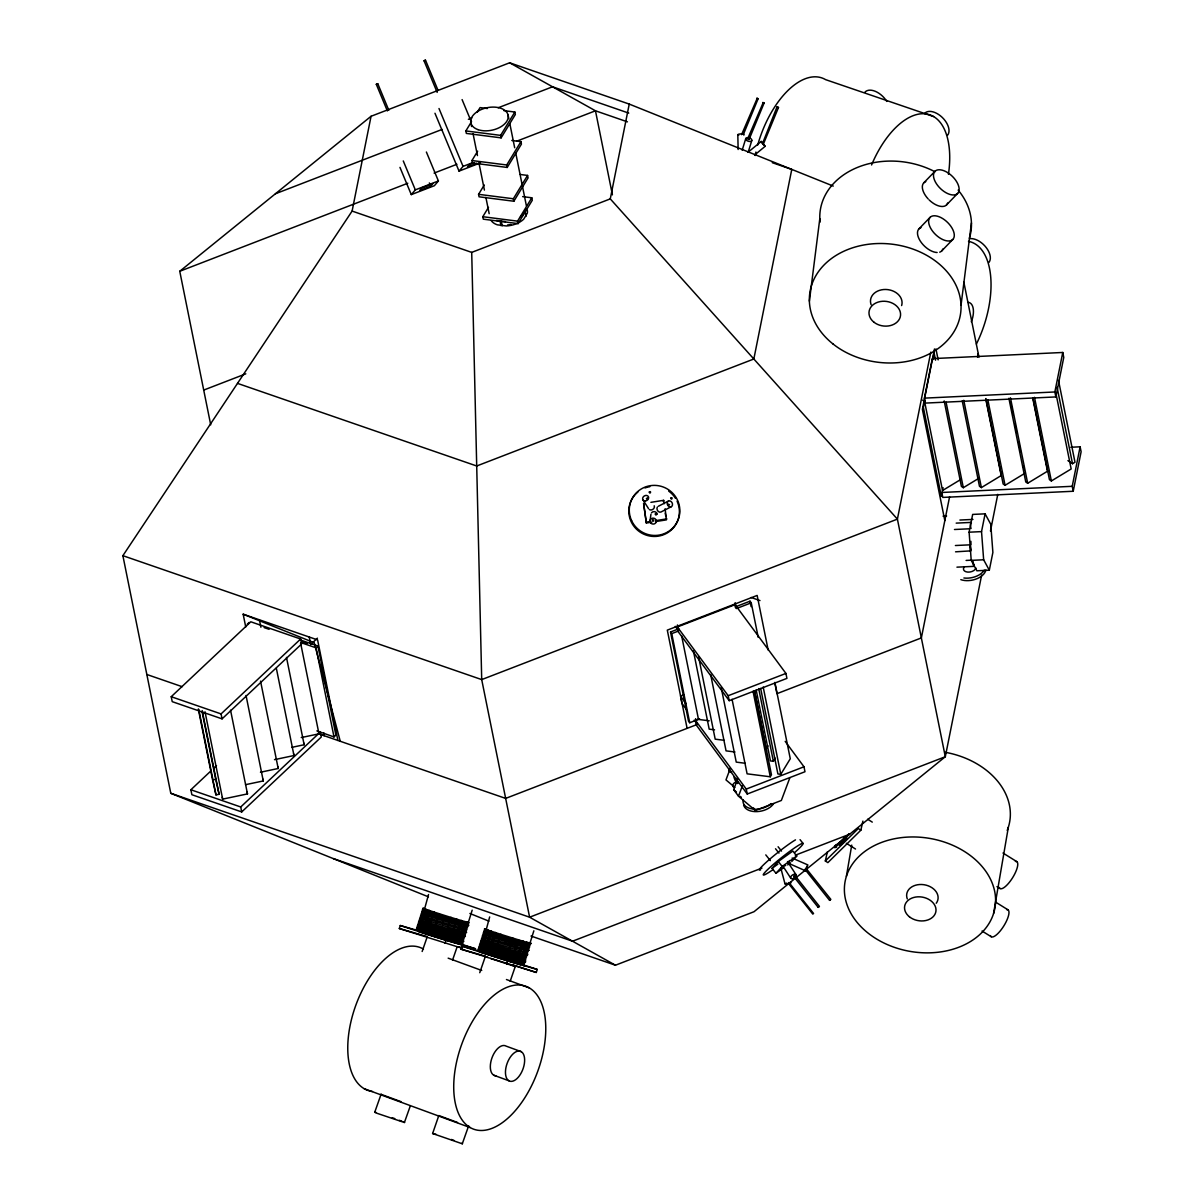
<?xml version="1.0" encoding="UTF-8"?>
<svg xmlns="http://www.w3.org/2000/svg" width="1204" height="1204" viewBox="0 0 1204 1204"><rect width="100%" height="100%" fill="white"/><g stroke="black" fill="none" stroke-linecap="round" stroke-linejoin="round"><path stroke-width="1.5" d="M970.966 549.852L970.304 544.825L955.404 545.517M973.058 561.35L973.705 566.377L974.262 564.375M809.389 301.105L819.804 218.677M961.018 305.38L971.432 222.951M650.04 520.76L650.943 514.228M846.397 876.301L851.74 845.103M993.571 913.52A76.078 57.34 9.7 0 0 898.244 838.074A76.078 57.34 9.7 0 0 868.144 933.145A76.078 57.34 9.7 0 0 993.571 913.52L1008.335 827.268M792.127 858.046L807.884 864.939L805.341 870.733L805.521 869.739M428.398 896.814L170.787 793.285L122.883 555.676L352.11 211.076L371.058 116.276L509.638 62.789L629.24 104.086L833.258 186.078M531.009 936.05L615.44 965.217L754.005 911.729L945.306 756.729L897.401 519.12L610.277 198.886L629.24 104.086M930.797 352.155L897.401 519.12L481.705 679.598L122.883 555.676M924.431 398.133L932.332 358.626L1062.756 352.471L1063.764 357.422L1055.863 396.929L925.44 403.084L924.431 398.133L1054.854 391.977L1062.756 352.471M934.47 348.964L922.384 409.39L944.824 520.61M924.762 400.315L923.363 407.328L941.332 496.439L943.078 487.665M932.679 359.921L934.093 352.907L935.553 360.177M949.58 496.816L921.361 637.924L776.956 693.67L774.759 682.758M977.497 357.197L978.235 353.524M969.115 532.198L972.666 514.424L985.098 513.837L990.757 524.237L992.879 552.425L989.312 570.199L976.895 570.786L971.222 560.372L969.115 532.198L981.531 531.611L985.098 513.837M981.636 575.076L945.306 756.729L529.609 917.207L170.787 793.285M990.456 531.039L997.785 494.347M1072.222 486.311L941.799 492.466L942.792 497.418L1073.216 491.262L1072.222 486.311L1080.123 446.804L1070.807 447.256M1073.216 491.262L1081.117 451.756L1080.123 446.804M862.892 821.113L860.86 830.188L827.87 862.621L825.327 860.965L827.359 851.89M790.682 882.231C792.563 883.992 782.058 885.467 786.423 883.074M742.176 150.229L745.773 138.52M748.166 152.276L751.778 140.567A3.176 1.776 17.1 0 0 747.88 137.602A3.176 1.776 17.1 0 0 746.676 140.447A3.176 1.776 17.1 0 0 751.778 140.567M462.441 948.346L399.322 928.54L400.27 925.515L426.336 932.995M428.534 894.527L424.606 908.854M445.074 943.364L446.007 940.339L475.565 948.797L461.478 944.237M467.287 922.249L468.326 922.475L472.179 910.164M521.407 964.299L537.24 969.431L536.292 972.456L461.012 949.173L461.96 946.148L481.073 951.627M486.281 929.473L489.667 916.936M506.749 963.983L507.697 960.958L537.24 969.431M528.962 942.867L530.001 943.093L533.854 930.797M422.152 951.491L427.224 936.787M410.233 1106.115L404.409 1122.519L377.364 1113.414L374.73 1112.255L381.111 1094.21M452.569 960.055L457.084 946.991M479.749 972.697L485.378 956.367M468.672 1125.755L462.291 1143.8L432.612 1133.521L438.813 1115.551L457.55 1122.474M510.18 981.26L515.252 966.556L512.618 965.397M729.88 769.491L725.982 779.906L734.425 787.04M789.809 777.889L781.351 800.464L755.375 810.488L738.503 796.205L733.657 789.658L737.555 779.244M738.503 796.205L742.401 785.791M526.419 208.894L522.732 214.944A19.023 11.498 -11.4 0 1 520.534 216.72M741.574 134.667L757.226 98.322L758.114 98.758L743.756 133.524M748.632 139.438L747.594 138.957L763.216 102.596L764.104 103.032L749.038 139.544M777.031 106.885L762.463 143.667L763.426 143.998L778.491 107.487L777.031 106.885L778.461 107.487M806.033 868.385L807.026 866.203M789.538 860.484L788.108 863.117L805.341 870.733M646.352 523.033L643.613 503.483L646.352 523.033L651.816 522.175M663.208 501.315L663.675 500.322L650.897 502.339M665.12 508.75L666.414 519.872L655.473 521.603M503.874 110.633L514.845 112.032L515.342 114.5L501.12 137.858L466.354 133.418L465.858 130.935L471.547 121.604M477.236 112.258L480.08 107.592L487.394 108.526M511.79 140.462L520.941 141.62L521.437 144.104L507.215 167.446L472.45 163.007L471.953 160.538L477.642 151.192M501.12 137.858L500.623 135.375L514.845 112.032M520.248 174.49L527.563 175.423L528.074 177.891L513.852 201.234L479.072 196.809L478.575 194.326L484.264 184.995M507.215 167.446L506.718 164.978L520.941 141.62M522.641 196.628L531.792 197.787L532.288 200.27L518.066 223.613L483.301 219.173L482.804 216.705L488.493 207.359M513.852 201.234L513.34 198.765L527.563 175.423M518.066 223.613L517.569 221.145L531.792 197.787M491.337 220.799A19.023 11.498 -11.4 0 0 497.297 224.817L506.282 225.961A19.023 11.498 -11.4 0 0 523.605 219.278L527.292 213.228A19.023 11.498 -11.4 0 0 527.277 210.188M767.986 745.818L766.09 748.918L754.351 690.735M756.172 690.012L770.47 760.928L773.374 761.304L775.271 758.189M732.062 699.268L747.097 773.826L770.274 776.776L771.463 774.834L754.592 691.186M760.672 688.492L777.904 773.961L780.794 774.322L790.275 758.761L774.879 682.382M970.77 550.875L955.555 551.823M789.011 882.532L813.543 913.445L812.82 914.107L788.168 883.104M805.055 869.408L805.927 868.656M794.896 875.474L819.427 906.386L818.193 907.38L818.75 906.838M806.183 868.505L830.835 899.373L829.586 900.351L830.158 899.824M399.969 167.386L411.286 194.612L415.32 189.871L438.406 180.961L426.382 152.02M430.686 186.199L432.898 183.595L421.882 187.854L419.684 190.443L430.686 186.199L429.331 182.918M438.406 180.961L434.388 185.702L411.286 194.612M434.975 113.251L459.04 171.118L463.058 166.378L472.961 162.57M783.262 868.039L775.978 873.276L772.05 868.325L778.266 861.522L792.834 851.047L796.762 855.999L791.796 861.447M775.978 873.276L782.194 866.459L796.762 855.999M923.829 182.797L934.966 171.284M918.983 228.82L930.135 217.307M946.494 204.951L957.647 193.438A15.848 8.533 44.1 0 0 945.862 171.6A15.848 8.533 44.1 0 0 935.418 182.045A15.848 8.533 44.1 0 0 957.647 193.438M941.648 250.989L952.8 239.461A15.848 8.533 44.1 0 0 941.031 217.623A15.848 8.533 44.1 0 0 930.572 228.068A15.848 8.533 44.1 0 0 952.8 239.461M793.707 876.377L794.67 875.594M825.327 860.965L858.317 828.533L860.86 830.188M247.272 624.199L249.168 622.423M171.224 696.71L250.808 621.791L300.639 639.008L301.647 643.944L222.063 718.863L172.232 701.661L171.224 696.71L221.069 713.912L222.063 718.863M221.069 713.912L300.639 639.008M317.435 638.165L310.737 644.456L309.247 637.036M316.863 730.888L334.005 736.938L316.05 647.827L317.931 646.051L299.661 639.73M241.718 811.932L240.725 806.981L320.294 732.062L321.302 737.014L241.718 811.932L191.872 794.715L190.879 789.764L211.121 770.726M213.815 768.182L216.509 765.639M334.005 736.938L335.901 735.147L317.931 646.051M387.357 110.903L376.31 84.31L376.972 83.934L377.77 83.693L388.817 110.286M377.695 83.768L376.31 84.31M437.172 92.392L424.049 60.817L424.711 60.441M424.846 60.591L425.509 60.215L437.94 90.119M747.895 152.366L761.259 141.425L765.202 146.286L754.607 155.045M210.715 424.801L179.757 271.276L371.058 116.276M772.05 868.325L777.889 864.141M787.642 864.908L790.546 862.801M668.19 504.04L669.484 504.732L668.25 505.289M960.807 479.448L942.536 490.525L924.567 401.429L922.64 400.134M944.177 400.932L961.409 486.401L963.32 487.695L978.551 478.455M962.222 400.827L979.469 486.296L981.38 487.59L1001.186 475.58L985.775 399.201M985.91 398.539L1003.143 484.008L1005.069 485.302L1024.86 473.307M1008.892 398.313L1025.763 481.961L1027.674 483.255L1047.48 471.246L1032.806 398.509M1067.918 460.62L1072.508 463.721L1074.991 462.216L1058.497 380.389M1032.942 397.847L1049.452 479.674L1051.363 480.968L1071.169 468.973L1055.773 392.594M658.347 506.267L668.596 500.999M671.11 506.809A3.176 2.528 62.8 0 1 667.182 503.242A3.176 2.528 62.8 0 1 671.26 501.662A3.176 2.528 62.8 0 1 671.11 506.809L660.846 512.076A3.176 2.528 62.8 0 1 657.339 507.11M785.715 865.36L784.391 865.917M515.252 966.556L490.645 958.534M374.73 1112.255L376.099 1112.466M432.612 1133.521L436.089 1134.349M275.415 193.769L442.049 129.445M468.356 119.286L471.863 117.932M498.17 107.773L552.546 86.793L628.744 113.101M179.757 271.276L407.78 183.249M434.087 173.09L456.903 164.286M516.531 141.259L595.468 110.798L627.434 121.845M474.346 162.54L469.635 164.361L467.438 166.95L476.874 163.308M459.04 171.118L480.486 162.841M352.11 211.076L471.712 252.388L610.277 198.886M203.717 390.081L245.812 373.827M677.355 626.968L735.087 604.679L785.926 673.427L786.934 678.379L729.203 700.668L678.349 631.904L677.355 626.968L728.194 695.716L729.203 700.668M699.599 718.908L689.711 722.731L688.492 721.091L670.523 631.995L678.77 628.804M735.192 606.921L750.032 601.187L751.251 602.828L758.219 637.383M736.396 608.562L751.251 602.828M670.523 631.995L671.742 633.62L678.334 631.077M683.977 694.723L680.471 696.062L686.054 703.618M728.194 695.716L785.926 673.427M785.189 741.363L803.986 766.782L804.979 771.734L747.248 794.023L696.409 725.259L695.4 720.308L698.907 718.954M697.477 724.356L505.65 798.402L320.159 734.335M695.4 720.308L746.254 789.071L803.986 766.782M761.951 868.084L572.532 941.212L333.312 858.587M795.287 855.216L849.663 834.221M647.496 499.299L646.382 498.697L647.436 497.854M301.241 737.57L318.97 733.838L324.282 735.644L323.695 732.664M291.744 747.368L304.145 744.749L286.492 657.414M274.482 759.649L293.987 755.54L276.333 668.205M198.314 709.036L212.611 779.951L215.712 779.304L202.137 712.015M260.47 772.231L278.199 768.498L260.546 681.163M245.541 784.677L263.27 780.944L246.037 695.476M212.611 779.951L215.983 794.911L219.083 794.264L202.212 710.616M222.243 797.259L222.665 799.125L247.482 793.903L230.551 710.194M782.058 866.459L782.811 866.338M646.804 522.039L650.461 521.467M655.924 520.595L666.865 518.864M425.463 60.2L424.094 60.832M971.417 523.018C969.972 521.648 970.484 527.367 971.071 528.511M970.304 544.825L970.454 551.116M943.048 516.14L946.6 515.974M959.904 520.038L972.952 519.421M956.187 523.123L971.086 522.416M954.471 529.504L969.37 528.797M966.105 560.432L971.703 560.161M971.222 560.372L983.653 559.785L989.312 570.199M956.939 567.159L973.705 566.377M765.067 146.286L762.96 144.149M505.409 221.626L496.424 220.482M465.858 130.935L500.623 135.375M471.953 160.538L506.718 164.978M478.575 194.326L513.34 198.765M482.804 216.705L517.569 221.145M709.186 720.79L698.501 719.435L681.63 635.787M714.544 729.82L709.186 729.142L693.429 650.943M724.116 740.294L715.191 739.166L698.696 657.324M734.967 752.003L726.057 750.86L710.646 674.481M745.156 763.261L736.246 762.117L721.211 687.559M758.068 98.758L756.729 98.216M423.913 908.433L422.815 908.192L426.547 909.547M423.492 909.757L422.393 909.517L429.407 911.985M424.756 910.164L423.718 909.938L426.126 910.871M423.086 911.082L421.987 910.841L425.719 912.196M424.35 911.488L423.778 911.503M422.664 912.406L421.566 912.165L428.579 914.634M422.258 913.731L421.159 913.49L424.892 914.844M423.507 914.137L422.95 914.152M467.904 923.799L464.398 922.881M466.46 924.898L467.032 924.883M485.603 929.067L484.49 928.826L488.222 930.18M421.776 915.236L420.678 914.995L424.41 916.364M485.814 929.232L486.852 929.458M467.077 926.448L463.57 925.53M485.182 930.391L484.083 930.15L495.491 934.048M421.37 916.56L420.271 916.319L424.004 917.689M465.632 927.547L466.67 927.772M484.76 931.715L483.662 931.475L487.394 932.829M486.025 932.107L485.453 932.122M420.888 918.08L419.79 917.839L423.522 919.194M422.152 918.486L421.581 918.501M484.354 933.04L483.255 932.799L511.595 942.07M420.422 919.585L419.323 919.344L426.336 921.812M421.686 919.991L421.114 920.006M483.933 934.364L482.834 934.108L486.566 935.478M528.556 944.192L529.594 944.418M464.744 930.376L465.316 930.361M420.03 920.834L418.932 920.593L422.664 921.948M421.295 921.226L420.723 921.241M528.135 945.516L529.173 945.742M419.684 921.963L418.571 921.722L425.584 924.19M483.466 935.869L482.368 935.628L486.1 936.983M484.73 936.276L484.158 936.291M420.933 922.369L419.895 922.144L422.303 923.077M464.262 931.881L464.834 931.866M527.728 946.841L528.3 946.826M483.045 937.194L481.946 936.953L485.679 938.307M419.263 923.287L418.164 923.047L421.897 924.401M527.307 948.165L527.879 948.15M418.841 924.612L417.743 924.371L424.756 926.839M482.578 938.699L481.48 938.458L485.212 939.827M420.106 925.018L419.067 924.777L421.475 925.726M463.405 934.635L464.443 934.861M483.842 939.105L483.271 939.12M526.84 949.685L527.412 949.655M418.435 925.936L417.337 925.695L421.069 927.05M419.699 926.343L419.127 926.358M482.112 940.219L480.998 939.978L509.352 949.249M483.361 940.625L482.322 940.384L497.643 945.561M418.074 927.065L416.975 926.824L423.989 929.292M419.338 927.471L418.766 927.486M462.637 937.103L463.675 937.329M481.72 941.453L480.622 941.212L484.354 942.566M417.668 928.389L416.569 928.149L420.301 929.503M481.359 942.597L480.261 942.356L483.993 943.71M482.623 942.988L482.051 943.003M525.952 952.514L526.991 952.74M418.571 929.924L417.999 929.939M461.809 939.737L462.381 939.722M480.953 943.921L479.854 943.665L483.572 945.035M482.202 944.312L481.63 944.327M525.471 954.019L526.043 954.004M461.448 940.881L462.02 940.866M480.531 945.23L479.433 944.989L490.841 948.902M481.796 945.637L480.757 945.411L486.446 947.458M525.094 955.269L525.666 955.254M461.042 942.205L461.614 942.19M480.125 946.555L479.011 946.314L482.744 947.683M524.733 956.397L525.772 956.623M481.374 946.961L480.802 946.976M460.68 943.334L461.719 943.56L459.311 942.627M479.764 947.698L478.665 947.458L482.398 948.812M481.028 948.09L480.456 948.105M524.327 957.722L524.884 957.707M479.358 949.023L478.244 948.782L481.976 950.137M523.906 959.046L524.477 959.031M480.261 950.558L479.689 950.573M523.484 960.371L524.056 960.356M478.605 951.401L478.003 951.416M523.138 961.499L523.71 961.484M522.717 962.824L523.288 962.809M522.37 963.968L522.942 963.952M523.228 965.608L524.342 965.849M464.804 921.557L469.154 922.625M463.976 924.205L468.807 925.53L466.264 924.537M526.494 942.19L531.325 943.515L528.782 942.521M526.073 943.515L530.422 944.583M463.149 926.854L467.498 927.923M525.666 944.839L530.001 945.908M462.682 928.359L465.722 929.036M525.245 946.163L529.594 947.232M461.794 931.204L466.625 932.528L464.067 931.535M524.357 948.993L529.203 950.317L526.645 949.324M461.313 932.709L464.368 933.386M523.951 950.317L526.991 950.979M460.936 933.958L465.271 935.026M523.469 951.822L527.819 952.906M460.575 935.087L463.615 935.764M523.003 953.342L527.834 954.667L525.29 953.673M460.169 936.411L464.503 937.48M522.611 954.576L526.961 955.645M459.747 937.735L462.787 938.398M522.265 955.72L526.599 956.789M459.326 939.06L463.675 940.128M521.844 957.045L526.178 958.113M458.98 940.189L463.811 941.528L461.252 940.52M419.925 930.256L416.208 929.277L419.94 930.647M521.437 958.354L525.772 959.437M458.558 941.513L462.908 942.581M458.212 942.657L463.043 943.981L460.485 942.973M520.67 960.822L525.501 962.146L522.942 961.153M481.615 950.874L477.898 949.911L481.63 951.265M520.248 962.146L524.583 963.215M486.281 953.116L491.503 954.621M399.322 928.54L427.134 936.516M461.012 949.173L485.347 956.142M461.072 920.458L465.918 921.918M460.65 921.782L468.732 923.95M522.762 941.092L527.608 942.551M460.244 923.107L465.09 924.567M522.34 942.416L527.186 943.876M521.919 943.74L526.78 945.2M459.416 925.756L464.262 927.215M521.513 945.065L526.359 946.525M458.935 927.276L467.017 929.443M521.091 946.389L529.173 948.556M525.952 947.834L510.902 943.289M458.528 928.6L466.61 930.752M463.374 930.045L453.773 927.17M520.625 947.894L525.471 949.354M458.047 930.105L462.908 931.565M520.203 949.219L528.285 951.386M519.737 950.739L524.583 952.183M457.189 932.859L462.05 934.319M485.844 941.302L488.689 942.1M456.843 933.988L465.406 936.411L462.863 935.418M519.27 952.244L524.116 953.703M523.725 954.938L514.123 952.048M456.421 935.312L461.267 936.772M518.518 954.621L523.379 956.081M518.111 955.946L522.957 957.391M455.594 937.961L460.44 939.421M455.232 939.09L460.094 940.55M517.69 957.27L522.551 958.715M517.284 958.595L525.847 961.018L523.304 960.009M454.826 940.414L459.672 941.874M522.13 960.039L512.528 957.165M516.922 959.723L521.768 961.183M454.465 941.558L459.326 943.003M516.516 961.048L521.362 962.508M516.155 962.177L524.237 964.344M521.001 963.636L511.399 960.747M520.61 964.886L480.05 952.153M456.316 919.028L461.96 920.759M455.91 920.353L461.538 922.083M518.006 939.662L523.65 941.393M455.488 921.677L461.132 923.408M517.585 940.986L523.228 942.717M460.711 924.732L443.809 919.54M517.178 942.311L522.807 944.026M454.661 924.326L460.304 926.057M516.757 943.635L522.401 945.351M454.194 925.846L459.823 927.562M515.869 946.464L521.513 948.195M453.306 928.675L458.935 930.406M515.462 947.789L521.091 949.52M458.468 931.911L441.567 926.734M514.981 949.309L520.625 951.025M452.433 931.429L458.077 933.16M514.514 950.814L520.158 952.545M452.087 932.558L457.731 934.289M519.767 953.779L508.69 950.392M451.666 933.883L457.309 935.613M513.777 953.192L519.406 954.907M451.259 935.207L464.082 938.804M456.903 936.938L445.811 933.536M513.356 954.516L518.999 956.232M450.838 936.531L456.482 938.262M512.934 955.841L518.578 957.556M450.492 937.66L456.12 939.391M450.07 938.985L455.714 940.715M512.167 958.294L517.81 960.024M449.724 940.128L455.353 941.844M511.76 959.618L517.404 961.349M450.883 917.373L456.918 919.239M450.462 918.682L456.512 920.563M512.558 937.991L518.608 939.872M450.055 920.006L456.09 921.888M512.151 939.316L518.187 941.197M449.634 921.331L467.904 926.598M511.73 940.64L517.78 942.521M449.227 922.655L455.262 924.537M511.324 941.964L517.359 943.846M448.746 924.175L454.796 926.057M516.952 945.17L499.058 939.587M448.339 925.5L454.375 927.366M516.471 946.675L498.591 941.107M447.858 927.005L453.908 928.886M510.014 946.118L516.064 947.999M447.391 928.525L465.662 933.777M509.548 947.638L515.583 949.504M453.05 931.64L429.632 924.296M509.066 949.143L515.116 951.025M446.639 930.888L452.689 932.769M446.232 932.212L452.268 934.093M508.329 951.521L514.379 953.402M507.922 952.846L513.957 954.727M445.405 934.861L451.44 936.742M507.501 954.17L513.551 956.051M445.044 936.005L451.094 937.871M507.095 955.494L513.13 957.361M444.637 937.314L450.672 939.195M506.733 956.623L512.769 958.504M444.276 938.458L450.326 940.339M512.362 959.829L494.483 954.26M505.966 959.076L512.001 960.958M451.154 917.478L439.039 913.67M450.747 918.802L438.617 914.995M512.844 938.097L500.729 934.304M444.231 918.216L450.326 920.127M512.422 939.421L500.307 935.628M505.921 938.849L512.016 940.745M449.498 922.761L437.383 918.968M442.921 922.384L449.032 924.281M442.515 923.709L448.61 925.605M504.611 943.003L510.707 944.914M510.3 946.224L498.17 942.431M448.144 927.11L436.014 923.317M509.819 947.744L497.703 943.936M441.176 927.968L447.286 929.864M440.83 929.097L446.925 931.008M508.961 950.498L496.846 946.69M446.503 932.332L434.388 928.525M496.484 947.819L508.615 951.627M446.097 933.642L433.982 929.849M508.193 952.951L496.078 949.143M445.676 934.966L433.56 931.174M495.657 950.468L507.787 954.275M435.743 932.347L438.617 933.25M433.199 932.302L445.329 936.11M507.366 955.6L495.25 951.792M444.908 937.434L432.793 933.627M507.004 956.729L494.889 952.936M444.562 938.563L432.432 934.755M500.503 956.157L506.598 958.053M506.237 959.197L494.122 955.389M506.387 937.525L494.784 933.852M438.211 916.319L444.291 918.216M499.901 936.938L505.981 938.849M437.789 917.644L443.885 919.54M436.901 920.473L442.997 922.384M436.495 921.797L442.575 923.709M435.547 924.822L441.627 926.734M434.81 927.2L440.89 929.097M502.58 949.73L490.961 946.043M501.752 952.379L490.133 948.692M439.294 934.199L427.676 930.526M433.545 936.486L462.155 944.974M433.5 911.895L439.445 913.776M495.19 932.528L501.135 934.409M433.094 913.219L439.024 915.1M432.672 914.543L438.617 916.425M494.362 935.177L500.292 937.043M432.266 915.868L438.196 917.749M499.886 938.367L484.58 933.205M431.845 917.192L437.789 919.073M493.535 937.811L499.464 939.692M431.378 918.697L437.308 920.578M493.068 939.331L498.998 941.212M430.957 920.022L436.901 921.903M492.647 940.655L498.576 942.536M436.42 923.423L425.825 920.006M492.18 942.16L498.11 944.041M430.009 923.047L435.953 924.928M435.562 926.177L424.967 922.761M491.307 944.914L497.252 946.795M429.271 925.424L435.216 927.306M428.865 926.749L434.794 928.63M490.54 947.367L496.484 949.249M428.443 928.073L434.388 929.955M428.037 929.398L433.967 931.279M489.712 950.016L495.657 951.897M489.366 951.16L495.296 953.041M427.254 931.851L433.199 933.732M488.944 952.484L494.889 954.366M426.908 932.98L432.838 934.861M488.583 953.613L494.528 955.494M432.04 936.005L418.375 931.535M443.885 938.548L449.167 940.249M509.096 960.31L514.379 962.026M400.27 925.515L446.007 940.339M461.96 946.148L507.697 960.958M458.784 946.705L462.291 947.834M513.431 965.051L536.292 972.456M428.85 910.374L434.223 912.105M490.525 930.993L495.913 932.724M428.428 911.699L433.816 913.43M428.007 913.023L433.395 914.754M489.697 933.642L495.085 935.373M427.601 914.333L432.988 916.078M427.179 915.657L432.567 917.403M488.869 936.291L494.257 938.021M426.713 917.177L432.101 918.908M488.403 937.796L493.775 939.541M426.291 918.501L431.679 920.232M487.981 939.12L493.369 940.851M431.213 921.737L422.348 918.833M487.515 940.64L492.887 942.371M425.358 921.527L430.731 923.257M486.642 943.394L492.03 945.125M424.606 923.904L429.994 925.635M486.296 944.523L491.668 946.254M424.199 925.214L429.572 926.96M485.874 945.847L491.262 947.578M423.778 926.538L429.166 928.269M423.372 927.863L428.744 929.593M485.046 948.496L490.434 950.227M428.398 930.737L419.534 927.832M484.7 949.625L490.073 951.356M422.604 930.331L427.977 932.062M484.279 950.949L489.667 952.68M422.243 931.46L427.631 933.19M483.933 952.078L489.306 953.824M487.048 929.819L491.503 931.294M425.358 909.201L429.828 910.66M491.097 932.618L485.408 930.557M486.22 932.468L490.675 933.928M424.53 911.849L429 913.309M485.393 935.117L489.847 936.577M423.703 914.483L428.172 915.958M484.911 936.622L489.381 938.097M423.236 916.003L427.691 917.463M484.505 937.946L488.959 939.421M422.815 917.328L427.285 918.787M484.023 939.466L488.493 940.926M459.145 931.58L462.426 932.679M421.49 921.587L425.945 923.062M483.165 942.22L487.635 943.68M482.819 943.349L487.274 944.809M482.398 944.673L486.867 946.133M420.723 924.04L425.178 925.515M481.57 947.322L486.025 948.782M419.88 926.689L424.35 928.164M481.224 948.451L485.679 949.926M480.802 949.775L485.257 951.25M419.112 929.157L423.582 930.617M480.441 950.904L484.911 952.379M418.766 930.286L423.221 931.745M400.947 1101.63L380.931 1094.285M933.582 116.562L825.613 79.645A76.078 39.205 -71.1 0 0 757.677 145.112M772.276 162.675L791.765 169.403L753.839 359.003L476.709 465.993L237.489 383.369M751.145 597.5L759.995 600.57M245.736 626.998L243.163 614.191L317.6 639.911L337.888 740.46M264.112 627.585L269.094 629.301M302.144 641.491L307.306 643.267M301.09 642.665L316.05 647.827M146.828 674.481L182.165 686.686M190.879 789.764L240.725 806.981M392.308 1117.748L394.792 1118.636M451.425 1139.466L453.908 1140.354M425.298 913.52L422.89 912.587M448.159 958.158L481.72 970.454M506.448 979.529L529.399 987.957A76.078 40.349 -69.9 0 1 515.462 1110.449A76.078 40.349 -69.9 0 1 454.42 1074.856A76.078 40.349 -69.9 0 1 529.399 987.957M521.227 1051.664A15.848 8.398 -69.9 0 0 505.605 1069.769A15.848 8.398 -69.9 0 0 518.322 1077.189A15.848 8.398 -69.9 0 0 521.227 1051.664L506.086 1046.11A15.848 8.398 -69.9 0 0 491.819 1058.316A15.848 8.398 -69.9 0 0 495.837 1075.804M493.73 1075.202L508.871 1080.756M364.15 1088.687L470.117 1127.561M399.322 1120.277L401.955 1121.285M243.163 614.191L314.229 642.74L340.265 741.288M469.906 913.49L488.914 921.135M486.22 956.789L488.011 957.526M461.644 1143.303L462.471 1143.725M403.761 1122.038L404.589 1122.459M762.719 102.49L764.088 103.002M509.638 62.789L595.468 110.798L612.415 194.867M615.44 965.217L529.609 917.207L481.705 679.598L471.712 252.388M1002.992 853.034L1016.793 861.628M996.972 886.626L1000.042 888.537M867.693 819.247L872.283 822.121M995.738 902.202L1008.004 909.833M846.337 843.297L855.532 849.031M982.043 931.023L991.253 936.742M733.657 789.658L736.472 792.036M800.058 839.67L803.008 843.372M805.055 869.438L829.586 900.351M778.1 846.773L781.516 851.093M775.526 848.76L778.958 853.079M793.647 876.467L818.193 907.38M778.266 861.522L782.194 866.459M765.789 854.885L770.349 860.634M675.263 626.351L678.62 630.896M686.446 709.532L681.976 703.497L680.772 697.552M694.256 720.112L696.499 723.137L695.596 718.683M753.433 807.869L755.375 810.488M761.966 142.9L761.139 141.41M787.506 861.567L796.04 874.691M783.262 866.654L790.847 878.318M642.846 499.675L648.61 508.735M462.095 99.601L471.291 121.724M438.993 108.51L463.058 166.378M403.28 160.945L415.32 189.871M780.809 868.024L785.068 884.112M301 644.742L300.579 642.876L318.97 733.838L318.548 731.972M303.724 742.883L304.145 744.749M293.565 753.674L293.987 755.54M277.778 766.632L278.199 768.498M262.848 779.078L263.27 780.944M247.061 792.036L247.482 793.903M216.088 780.96L219.083 794.264M1057.112 387.342L1072.508 463.721M1054.854 391.977L1055.863 396.929M1034.492 397.32L1051.363 480.968M1010.442 397.787L1027.674 483.255M1010.562 402.377L1013.136 415.109M1014.972 424.199L1016.793 433.289M1018.629 442.395L1020.465 451.485M1023.4 466.023L1024.137 469.665M987.837 399.833L1005.069 485.302M963.862 282.248L978.972 357.182M963.772 400.3L981.38 487.59M935.944 348.949L938.157 359.891M946.088 402.226L963.32 487.695M768.152 650.009L757.15 595.438L667.302 630.128L687.108 728.36M750.032 601.187L751.13 606.65M763.201 687.048L780.794 774.322M758.701 688.568L773.374 761.304M735.162 602.662L736.05 607.117M753.042 691.307L770.274 776.776M735.087 604.679L735.749 607.975M746.254 789.071L747.248 794.023M677.416 624.951L678.319 629.406M671.742 633.62L689.711 722.731M508.088 115.057L508.825 118.684M509.924 124.132L514.68 147.746M515.779 153.194L526.404 205.869M525.215 211.904L525.967 216.419M501.315 221.476L502.188 225.81M500.096 221.325L500.969 225.66M470.869 122.883L471.592 126.525M473.067 133.779L477.461 155.572M478.921 162.841L484.414 190.081M485.874 197.351L489.17 213.695M259.402 619.819L260.907 627.239M205.011 711.79L222.665 799.125M198.75 709.442L215.983 794.911M663.675 500.322L664.247 503.693M665.24 513.13L665.827 516.501M981.531 531.611L983.653 559.785M737.811 134.743L738.142 149.507M971.026 544.644A19.023 3.717 87.3 0 1 970.891 541.333M985.865 570.034A15.848 9.587 -11.4 0 1 960.837 579.651M975.887 568.017A6.336 3.838 -11.4 0 1 967.881 572.111A6.336 3.838 -11.4 0 1 963.998 567.28M984.315 570.139A15.848 9.587 -11.4 0 1 963.892 577.995M737.811 783.563A19.023 14.583 -36.5 0 1 734.004 777.047M773.615 803.595A15.848 9.587 -11.4 0 1 757.135 811.601A15.848 9.587 -11.4 0 1 743.62 804.964M771.072 803.58A15.848 9.587 -11.4 0 1 756.624 809.133M755.284 809.148A15.848 9.587 -11.4 0 1 743.124 799.953M734.756 787.551A3.176 2.423 -36.5 0 1 733.176 784.225A3.176 2.423 -36.5 0 1 737.45 782.299M741.333 797.198A3.176 2.423 -36.5 0 1 740.37 796.386M731.701 772.08A3.176 2.423 -36.5 0 1 729.564 768.438M737.54 781.757A3.176 2.423 -36.5 0 1 736.833 778.251M785.339 865.209A3.176 1.806 -33 0 1 784.602 865.51M773.374 869.363A25.359 2.242 -38.4 0 1 767.475 869.739A25.359 2.242 -38.4 0 1 797.56 845.945A25.359 2.242 -38.4 0 1 794.73 852.462M760.612 869.86A25.359 2.242 -38.4 0 1 769.943 859.024A25.359 2.242 -38.4 0 1 795.483 839.865M654.208 505.77A3.176 2.619 -32.5 0 1 649.558 509.713M651.514 512.799A3.176 2.98 7.9 0 1 657.218 514.138M677.084 501.21A25.359 24.968 24.7 0 1 666.64 533.312A25.359 24.968 24.7 0 1 633.304 525.441A25.359 24.968 24.7 0 1 637.939 491.969M645.043 487.936A25.359 24.968 24.7 0 1 649.844 486.687M668.717 491.142A25.359 24.968 24.7 0 1 675.504 498.321M871.124 304.702A15.848 12.386 7.2 0 1 885.858 289.472A15.848 12.386 7.2 0 1 901.63 305.56M947.668 203.024A15.848 8.533 44.1 0 1 929.127 199.909M928.164 198.931A15.848 8.533 44.1 0 1 925.771 181.623M942.837 249.047A15.848 8.533 44.1 0 1 939.707 252.163M937.118 252.509A15.848 8.533 44.1 0 1 920.398 241.236A15.848 8.533 44.1 0 1 920.94 227.646M820.044 222.138A76.078 59.447 7.2 0 1 855.653 168.184A76.078 59.447 7.2 0 1 934.921 171.736M958.143 190.112A76.078 59.447 7.2 0 1 969.37 238.332M968.031 302.37A15.848 8.172 -71.1 0 1 971.312 321.799M970.499 238.618A15.848 9.361 45 0 1 986.272 247.648A15.848 9.361 45 0 1 988.785 262.562M968.498 241.342A76.078 39.205 -71.1 0 1 976.414 344.013M864.863 92.226A15.848 9.361 45 0 1 886.761 101.422M924.552 113.462A15.848 9.361 45 0 1 942.19 117.36A15.848 9.361 45 0 1 947.458 135.345M755.179 155.512A76.078 39.205 -71.1 0 1 755.931 152.035M871.576 164.963A76.078 39.205 -71.1 0 1 925.635 113.868A76.078 39.205 -71.1 0 1 948.451 174.264M372.487 1091.486A76.078 40.349 -69.9 0 1 355.526 1006.062A76.078 40.349 -69.9 0 1 423.432 949.083M847.044 838.089A24.562 7.043 -57 0 1 839.685 845.313M836.614 847.119A24.562 7.043 -57 0 1 834.221 847.541M845.976 836.765A23.177 6.652 -57 0 1 836.133 845.283M848.835 833.755A24.562 7.043 -57 0 1 835.561 846.442M845.027 836.78A24.562 7.043 -57 0 1 834.598 845.825M907.289 898.921A15.848 11.95 9.7 0 1 923.965 884.714A15.848 11.95 9.7 0 1 936.245 903.256M1015.423 861.417A15.848 4.966 -58.1 0 1 1012.624 877.701A15.848 4.966 -58.1 0 1 999.23 887.408M1006.619 909.622A15.848 4.966 -58.1 0 1 1003.835 925.906A15.848 4.966 -58.1 0 1 990.44 935.613M945.065 752.259A76.078 57.34 9.7 0 1 1007.206 830.414M510.842 224.531A12.672 7.66 -11.4 0 1 507.561 224.952M738.729 135.284A3.176 0.783 -1.3 0 1 738.564 134.231A3.176 0.783 -1.3 0 1 742.823 134.02A3.176 0.783 -1.3 0 1 743.711 135.029M649.287 492.06C649.979 495.13 651.831 490.194 649.287 492.06M652.448 520.248C653.125 523.319 655.006 518.427 652.448 520.248M655.322 514.003C655.999 517.088 657.851 512.151 655.322 514.003M670.824 498.125C671.516 501.21 673.367 496.274 670.824 498.125M792.413 878.769A3.176 1.806 -33 0 0 796.25 875.112A3.176 1.806 -33 0 0 791.675 875.609A3.176 1.806 -33 0 0 792.413 878.769M645.224 500.984A3.176 2.619 -32.5 0 0 648.429 496.71A3.176 2.619 -32.5 0 0 643.252 496.891A3.176 2.619 -32.5 0 0 645.224 500.984M650.732 522.957A3.176 2.98 7.9 0 0 656.15 522.205A3.176 2.98 7.9 0 0 652.673 518.171A3.176 2.98 7.9 0 0 650.732 522.957M631.588 520.625A25.359 24.968 24.7 0 0 675.203 525.125A25.359 24.968 24.7 0 0 656.887 485.513A25.359 24.968 24.7 0 0 631.588 520.625M873.908 322.175A15.848 12.386 7.2 0 0 900.14 317.344A15.848 12.386 7.2 0 0 880.29 301.557A15.848 12.386 7.2 0 0 873.908 322.175M832.987 343.953A76.078 59.447 7.2 0 0 958.956 320.761A76.078 59.447 7.2 0 0 863.674 245.014A76.078 59.447 7.2 0 0 832.987 343.953M909.471 916.846A15.848 11.95 9.7 0 0 935.598 912.752A15.848 11.95 9.7 0 0 915.732 897.04A15.848 11.95 9.7 0 0 909.471 916.846M478.108 129.671A19.023 11.498 -11.4 0 0 508.103 118.097A19.023 11.498 -11.4 0 0 482.217 109.143A19.023 11.498 -11.4 0 0 478.108 129.671"/></g></svg>
